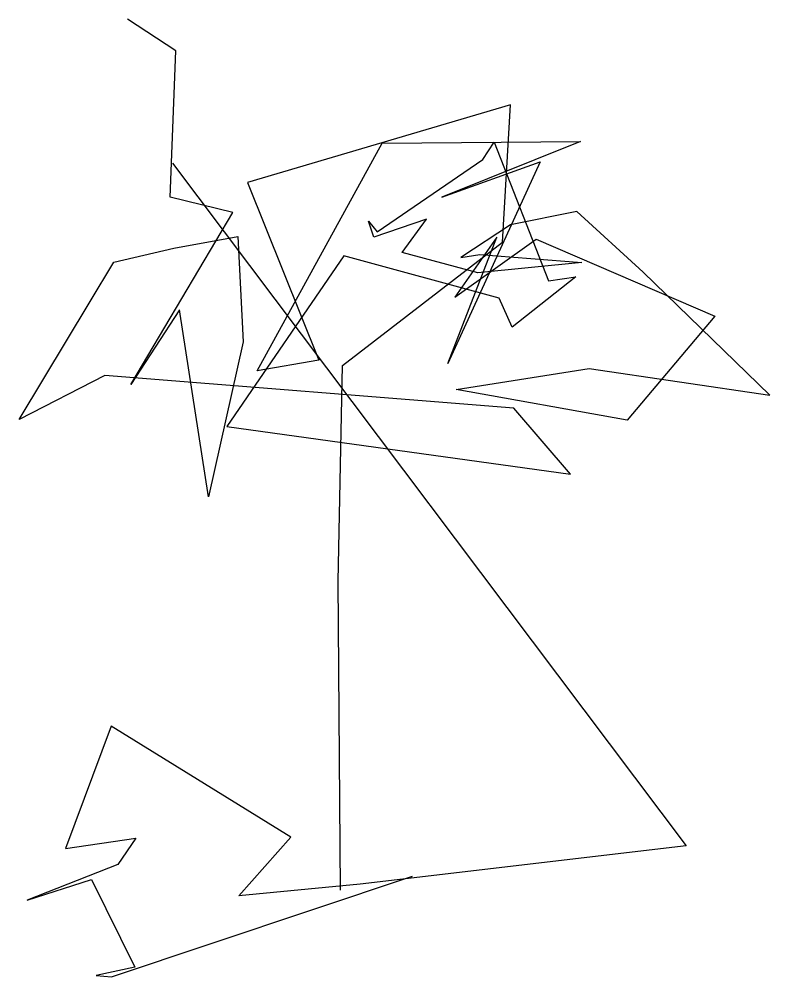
# Model space of a CAD drawing. Header units: millimetres. Extents: x 5962096 to 6094596, y 1967101 to 2287774.
# Drawn here: x 5982834.2 to 5982859.06, y 2207647.34 to 2207679.07 of the extents above; entities that cross this region are included whole.
import ezdxf

# ---------------------------------------------------------------- set-up
doc = ezdxf.new("R2010")
doc.units = ezdxf.units.MM
doc.layers.add('GPX-TRACKS', color=7, linetype='CONTINUOUS')

msp = doc.modelspace()

# ---------------------------------------------------------------- linework, layer by layer
at = {"layer": 'GPX-TRACKS'}
for points in [[(5982844.844, 2207650.216), (5982844.764, 2207660.451), (5982844.912, 2207667.594), (5982850.203, 2207671.683), (5982850.474, 2207676.228), (5982841.764, 2207673.656), (5982844.128, 2207667.766), (5982842.079, 2207667.418), (5982846.224, 2207674.955), (5982852.787, 2207675.012), (5982848.198, 2207673.167), (5982851.449, 2207674.341), (5982848.391, 2207667.664), (5982850.022, 2207671.84), (5982848.629, 2207669.857), (5982851.318, 2207671.779), (5982857.239, 2207669.224), (5982854.328, 2207665.781), (5982848.672, 2207666.802), (5982853.071, 2207667.491), (5982859.055, 2207666.615), (5982854.863, 2207670.686), (5982852.662, 2207672.693), (5982850.472, 2207672.257), (5982848.823, 2207671.166), (5982849.452, 2207671.273), (5982852.83, 2207671.009), (5982849.391, 2207670.664), (5982846.879, 2207671.335), (5982847.694, 2207672.445), (5982845.941, 2207671.846), (5982845.768, 2207672.369), (5982846.061, 2207672.026), (5982849.55, 2207674.417), (5982849.934, 2207674.988), (5982851.726, 2207670.394), (5982852.633, 2207670.525), (5982850.53, 2207668.865), (5982850.089, 2207669.823), (5982844.952, 2207671.228), (5982841.084, 2207665.578), (5982852.454, 2207663.993), (5982850.582, 2207666.176), (5982837.044, 2207667.263), (5982834.204, 2207665.804), (5982837.342, 2207671.013), (5982839.324, 2207671.485), (5982841.443, 2207671.862), (5982841.615, 2207668.376), (5982840.472, 2207663.241), (5982839.507, 2207669.434), (5982837.895, 2207666.968), (5982841.277, 2207672.66), (5982839.202, 2207673.168), (5982839.388, 2207678.02), (5982837.79, 2207679.066)], [(5982839.276, 2207674.296), (5982856.287, 2207651.684), (5982845.498, 2207650.414), (5982841.478, 2207650.022), (5982843.194, 2207651.966), (5982837.253, 2207655.651), (5982835.742, 2207651.594), (5982838.069, 2207651.936), (5982837.468, 2207651.065), (5982834.472, 2207649.884), (5982836.599, 2207650.566), (5982838.036, 2207647.661), (5982836.754, 2207647.386), (5982837.264, 2207647.343), (5982847.22, 2207650.679)]]:
    msp.add_lwpolyline(points, dxfattribs=at)

doc.saveas('drawing.dxf')
